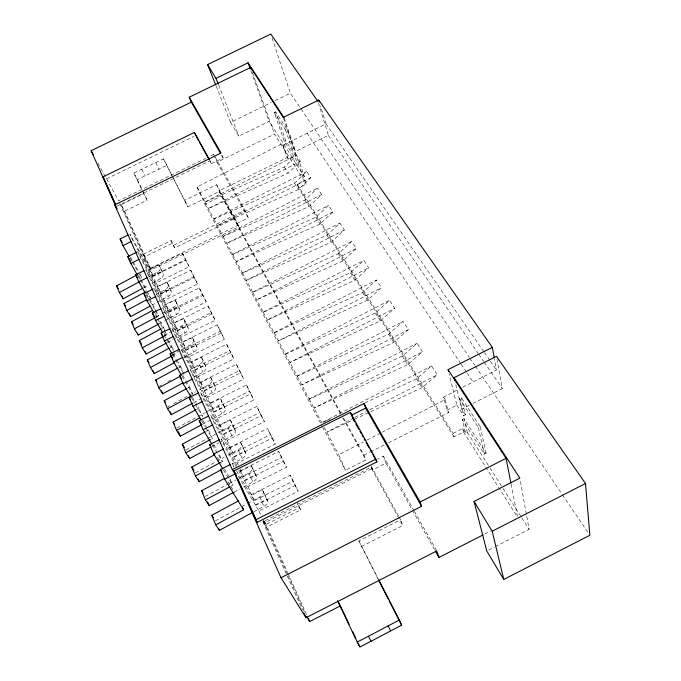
<?xml version="1.0" encoding="UTF-8"?>
<svg xmlns="http://www.w3.org/2000/svg" width="681" height="681" viewBox="0 0 681 681"><rect width="100%" height="100%" fill="white"/><g stroke="black" fill="none" stroke-linecap="round" stroke-linejoin="round"><path stroke-width="0.51" stroke-dasharray="3.4 2.55" d="M283.543 118.383L296.252 155.157L288.267 159.065L282.334 143.58L197.005 186.986L205.015 202.146L284.369 167.024L296.38 155.345L300.287 161.414L288.182 173.144L208.386 208.514L300.287 161.414M205.015 202.146L213.97 219.061L294.498 183.274L306.748 171.476L310.774 177.741L298.431 189.582L217.443 225.624L310.774 177.741M213.97 219.061L223.206 236.511L304.952 200.035L317.448 188.126L321.602 194.596L309.012 206.547L226.799 243.287L321.602 194.596M223.206 236.511L232.749 254.532L315.746 217.341L328.489 205.321L332.779 211.995L319.942 224.066L236.452 261.53L332.779 211.995M232.749 254.532L242.598 273.141L326.889 235.209L339.896 223.079L344.331 229.982L331.221 242.155L246.428 280.376L344.331 229.982M242.598 273.141L252.787 292.387L338.406 253.681L351.685 241.432L356.274 248.565L342.892 260.866L256.746 299.861L356.274 248.565M252.787 292.387L263.317 312.281L350.315 272.775L363.884 260.406L368.625 267.786L354.954 280.206L267.42 320.019L368.625 267.786M263.317 312.281L274.222 332.873L362.641 292.532L376.499 280.044L381.403 287.688L367.434 300.219L278.461 340.883L381.403 287.688M274.222 332.873L285.509 354.188L375.393 312.979L389.558 300.372L394.639 308.289L380.356 320.938L289.902 362.488L394.639 308.289M285.509 354.188L297.197 376.278L388.604 334.158L403.084 321.432L408.353 329.638L393.746 342.407L301.751 384.876L408.353 329.638M297.197 376.278L309.319 399.177L402.292 356.103L417.112 343.258L422.578 351.771L407.621 364.658L314.043 408.098L422.578 351.771M364.888 402.897L416.483 378.866L431.66 365.901L437.33 374.729L422.024 387.744L370.081 411.988M215.477 520.829L246.794 503.949M247.714 503.446L259.691 496.994A6.274 3.303 -25.4 0 0 263.343 491.469L262.389 489.801L251.161 495.462L250.94 494.968L290.183 475.202L298.15 491.231L258.967 511.005L236.554 473.159M253.749 511.848L263.947 506.349A6.316 3.286 -25.5 0 0 267.642 500.824L263.343 491.469M148.126 277.227L157.362 272.264A5.244 3.652 -23.7 0 0 160.069 266.884L159.056 265.011L149.479 269.301L182.406 253.119L189.156 266.722L156.281 282.904L132.855 240.751L129.909 234.145L153.029 275.677L185.709 259.606M143.606 287.782L148.254 285.288M151.974 283.287L160.333 278.784A5.269 3.643 -23.8 0 0 163.065 273.396L160.069 266.884M147.871 298.95L150.612 297.469M156.102 294.515L165.262 289.595A5.32 3.635 -23.9 0 0 168.028 284.19L167.015 282.334L157.302 286.692L190.714 270.238L197.567 284.037L164.198 300.483L140.78 258.508L137.741 251.698L160.844 293.034L194 276.699M151.752 305.233L156.349 302.756M157.277 302.262L168.318 296.32A5.354 3.635 -24 0 0 171.118 290.915L168.028 284.19M155.736 316.963L161.312 313.967M162.24 313.464L173.391 307.463A5.405 3.618 -24.1 0 0 176.234 302.041L175.23 300.193L165.364 304.62L199.278 287.884L206.224 301.87L172.353 318.606L148.96 276.844L145.819 269.804L168.897 310.928L202.555 294.311M155.643 317.423L158.409 315.941L156.868 312.443M158.792 323.952L164.402 320.938M165.33 320.436L176.549 314.401A5.431 3.609 -24.1 0 0 179.418 308.97L176.234 302.041M161.644 328.531L163.508 327.535L158.205 318.35M164.274 335.307L181.784 325.893A5.491 3.601 -24.2 0 0 184.696 320.445L183.691 318.614L173.672 323.109L208.105 306.084L215.153 320.274L180.771 337.299L157.413 295.775L154.17 288.506L177.205 329.383L211.374 312.477M163.866 336.261L166.675 334.754L165.492 332.047M167.432 342.517L172.991 339.53M173.919 339.027L185.045 333.043A5.525 3.592 -24.3 0 0 187.99 327.595L184.696 320.445M170.114 347.702L171.935 346.723L167.168 338.517M171.723 354.98L190.442 344.901A5.576 3.575 -24.4 0 0 193.43 339.444L192.434 337.623L182.253 342.185L217.222 324.863L224.372 339.266L189.454 356.589L166.138 315.346L162.793 307.838L185.768 348.417L220.465 331.213M172.463 355.652L175.213 354.171L173.621 351.447M183.683 357.729L193.804 352.281A5.61 3.567 -24.5 0 0 196.826 346.816L193.43 339.444M178.788 367.527L180.644 366.531L176.941 360.198M159.431 386.033L161.286 385.029M167.79 381.53L170.582 380.032M190.084 369.528L199.371 364.531A5.669 3.55 -24.6 0 0 202.453 359.049L201.448 357.244L191.293 362.292L191.106 361.892L226.628 344.254L233.889 358.861L198.418 376.508L175.17 335.588L171.706 327.816L194.613 368.063L229.855 350.553M193.498 377.18L202.844 372.149A5.703 3.541 -24.6 0 0 205.951 366.667L202.453 359.049M187.82 387.974L189.633 386.995L186.475 381.615M168.011 406.651L169.85 405.663M173.544 403.671L188.305 395.721M189.224 395.227L195.685 391.754M199.38 389.762L208.607 384.799A5.754 3.524 -24.7 0 0 211.765 379.308L210.769 377.512L200.444 382.654L180.925 348.485L184.517 356.529L207.679 397.074L213.187 409.315L249.569 391.166L253.877 400.036L217.248 418.33L194.187 378.21L190.476 369.877L213.187 409.315M193.625 402.675L212.191 392.673A5.797 3.507 -24.8 0 0 215.383 387.183L211.765 379.308M197.081 409.136L198.929 408.149L196.23 403.586M176.873 427.966L197.047 417.095M197.967 416.602L205.296 412.652M206.215 412.158L218.141 405.74A5.857 3.49 -24.9 0 0 221.393 400.241L220.406 398.462L209.91 403.697L209.714 403.271L246.394 384.978L249.569 391.166M202.461 424.323L221.844 413.886A5.891 3.473 -24.9 0 0 225.13 408.379L221.393 400.241M205.824 431.482L208.539 430.017L206.93 427.319M186.032 450.005L206.547 438.947M207.484 438.445L227.999 427.396A5.959 3.448 -25 0 0 231.344 421.88L230.365 420.134L219.691 425.463L219.495 425.021L256.78 406.387L264.381 421.675L227.139 440.318L204.206 400.666L200.359 392.035L222.942 430.996L259.929 412.499M211.629 446.702L218.976 442.744M219.895 442.25L231.838 435.814A5.993 3.431 -25.1 0 0 235.217 430.298L231.344 421.88M195.507 472.793L215.928 461.795M216.856 461.292L224.279 457.291M227.99 455.291L238.197 449.792A6.061 3.405 -25.1 0 0 241.636 444.276L240.665 442.548L229.82 447.987L210.608 415.001L214.6 423.948L238.256 465.004M220.508 462.467L222.364 461.463L218.49 452.661M231.889 464.05L242.164 458.509A6.095 3.388 -25.2 0 0 245.645 452.993L241.636 444.276M205.321 496.389L228.424 483.936M229.344 483.442L235.813 479.952M239.516 477.96L248.752 472.98A6.163 3.362 -25.3 0 0 252.302 467.455L251.34 465.761L240.299 471.303L239.244 469.498M230.97 486.2L232.8 485.221L229.191 477.006M234.255 492.031L239.84 489.026M243.56 487.017L252.864 482.003A6.206 3.337 -25.3 0 0 256.448 476.487L252.302 467.455M388.391 442.888L448.541 412.55L447.017 410.141L443.612 397.125L459.147 389.072M462.842 387.157L496.534 370.047L494.44 358.717M343.547 417.989L363.952 455.214L365.842 459.964L345.463 470.248L338.746 454.712L363.228 442.02M366.991 440.071L381.122 432.741M382.058 432.256L445.153 399.551L443.612 397.125M309.234 398.964L417.112 343.258M325.714 421.147L321.807 422.722L431.66 365.901M353.899 417.913L326.795 432.188L353.728 419.615M354.835 417.427L366.08 411.605M369.834 409.664L437.33 374.729M274.128 332.66L376.499 280.044M285.416 353.984L389.558 300.372M297.112 376.065L403.084 321.432M242.504 272.928L339.896 223.079M252.694 292.166L351.685 241.432M263.224 312.068L363.884 260.406M488.652 550.035L494.295 547.149M495.24 546.673L529.094 529.35L520.046 479.177M204.913 201.925L296.38 155.345M213.868 218.839L306.748 171.476M223.113 236.29L317.448 188.126M232.647 254.311L328.489 205.321M484.812 534.023L490.431 531.154M283.322 145.13L325.995 123.797L320.547 106.006M378.176 579.267L358.861 540.927L400.573 519.722L399.057 516.964M361.432 546.494L402.76 525.477L400.573 519.722M462.322 419.658L464.042 418.789L486.106 453.205L484.344 454.099L462.322 419.658L465.642 433.252L467.328 432.401L464.042 418.789M265.19 520.727L371.051 467.243L372.524 469.933L385.974 463.131L383.386 456.125L377.742 458.977M263.028 521.084L264.943 524.293L265.513 524.012L264.245 521.203L265.071 522.582L371.639 468.741L371.051 467.243M263.343 521.28L265.011 524.974L299.444 507.566L297.691 503.931M265.011 524.974L266.348 527.205L300.653 509.865L297.154 502.595M462.629 428.519L463.497 432.009L453.989 436.81L453.086 433.346L462.629 428.519L465.642 433.252M484.344 454.099L478.394 427.642L480.233 426.715L461.318 397.61L459.53 398.513L463.684 415.776L465.438 414.891L461.318 397.61M238.571 470.52L247.986 486.609L286.497 467.234L278.657 451.452L240.087 470.826L240.299 471.303M236.579 470.826L254.302 500.654L293.205 481.05M255.392 504.868L266.697 499.164L267.642 500.824M255.613 505.37L295.145 485.434L290.183 475.202M447.017 410.141L456.874 405.169L449.102 373.682M363.952 455.214L369.596 452.371M370.532 451.903L384.629 444.787M465.438 414.891L461.701 409.094L469.26 405.272M473.04 403.365L502.331 388.587L497.036 359.474M229.82 447.987L229.608 447.528L267.531 428.528L270.638 434.563L275.243 444.055L237.38 463.063M229.608 447.528L233.038 453.418L270.638 434.563M233.753 456.747L244.675 451.273L245.645 452.993M233.966 457.215L272.153 438.062L267.531 428.528M240.087 470.826L243.483 476.623L281.721 457.402M244.385 480.377L255.494 474.793L256.448 476.487M244.598 480.863L283.449 461.326L278.657 451.452M213.587 411.886L224.151 406.617L225.13 408.379M213.783 412.32L250.719 393.882L253.877 400.036M223.496 433.933L234.238 428.562L235.217 430.298M223.7 434.384L261.249 415.589L256.78 406.387M194.732 369.945L204.955 364.871L205.951 366.667M194.911 370.353L230.672 352.588L233.889 358.861M200.444 382.654L200.257 382.237L236.35 364.284L239.55 370.524L243.721 379.113L207.679 397.074M200.257 382.237L203.747 388.349L239.55 370.524M204.002 390.571L214.396 385.395L215.383 387.183M204.189 390.988L240.529 372.89L243.721 379.113M177.069 330.668L186.986 325.765L187.99 327.595M177.239 331.051L211.902 313.898L215.153 320.274M185.76 349.991L195.822 345.003L196.826 346.816M185.939 350.383L221.138 332.932L224.372 339.266M160.495 293.792L170.105 289.059L171.118 290.915M160.656 294.149L194.272 277.584L197.567 284.037M168.65 311.941L178.413 307.122L179.418 308.97M168.82 312.315L202.947 295.46L206.224 301.87M235.073 218.329L238.946 226.773L151.165 269.914L143.18 254.243L171.101 240.555L174.745 247.944L235.073 218.329L216.618 184.713L184.696 200.325L163.491 158.852L133.919 173.051L141.954 189.931M303.002 177.264L304.364 176.592L299.282 161.84L285.773 140.771L275.601 111.786L274.196 112.467L284.411 141.444L297.886 162.521L303.002 177.264L304.96 180.346L306.263 184.134L298.516 187.939L453.989 436.81M143.18 254.243L144.61 256.822L172.446 243.168M298.516 187.939L297.18 184.159L304.96 180.346M119.882 203.679L144.9 259.325L145.368 259.095M171.101 240.555L173.4 245.339L245.041 210.174L213.689 154.425L209.884 156.281M144.9 259.325L148.977 266.688L149.445 266.458M237.243 223.325L248.284 217.903L245.041 210.174M150.288 268.331L238.231 225.122M152.578 276.188L162.052 271.532L163.065 273.396M152.74 276.537L185.862 260.253L189.156 266.722M284.411 141.444L285.773 140.771M296.252 155.157L291.911 148.398L293.307 147.717L286.897 129.169L275.601 111.786M293.307 147.717L295.673 151.386L328.387 135.383L318.563 103.41M340.313 413.358L221.359 196.154L219.052 190.91L287.288 157.515L282.334 143.58M163.491 158.852L187.845 206.905L219.546 191.395L238.946 226.773M197.005 186.986L204.913 204.206L221.359 196.154M297.886 162.521L299.282 161.84M216.175 86.129L230.587 122.333L271.396 102.473M275.192 100.626L290.37 93.246L300.517 108.211M133.919 173.051L137.29 179.571L166.666 165.457M230.587 122.333L238.844 136.132L269.174 121.354L304.364 176.592M206.079 158.137L118.588 200.801L97.741 162.768M117.158 206.011L210.054 160.69L211.357 163.704L223.121 157.966L221.742 154.681M121.141 204.7L143.742 193.676L147.113 200.188L124.666 211.144L121.141 204.7L144.61 256.822M213.689 154.425L217.009 162.197L274.537 134.114L306.263 184.134M274.196 112.467L285.467 129.867L286.897 129.169M106.534 178.839L193.787 136.396M354.69 419.164L369.119 412.431M326.676 420.696L331.451 418.474M325.995 123.797L483.833 351.702M484.438 352.579L489.886 360.436M490.49 361.313L496.534 370.047M328.387 135.383L478.258 353.541M478.862 354.418L483.68 361.424M484.276 362.301L502.331 388.587M301.113 109.088L469.354 357.389M469.95 358.274L474.725 365.314M475.321 366.199L561.825 493.87M562.421 494.747L588.078 532.61M306.986 133.084L460.637 363.365M461.224 364.25L466.528 372.192M467.115 373.077L473.006 381.896M459.53 398.513L478.394 427.642M456.874 405.169L463.684 415.776M467.328 432.401L489.426 467.089M489.997 467.975L502.459 487.545M503.029 488.43L521.161 516.896M521.731 517.781L529.094 529.35M463.497 432.009L485.127 466.119M485.698 467.013L517.015 516.385M287.288 157.515L288.267 159.065M297.18 184.159L453.086 433.346M284.369 167.024L288.182 173.144M294.498 183.274L298.431 189.582M304.952 200.035L309.012 206.547M315.746 217.341L319.942 224.066M326.889 235.209L331.221 242.155M338.406 253.681L342.892 260.866M350.315 272.775L354.954 280.206M362.641 292.532L367.434 300.219M375.393 312.979L380.356 320.938M388.604 334.158L393.746 342.407M402.292 356.103L407.621 364.658M416.483 378.866L422.024 387.744M228.058 481.816L234.57 492.423M223.53 470.026L232.8 485.221M217.307 457.206L221.129 463.497M224.415 468.894L228.79 476.096M212.481 445.119L222.364 461.463M213.672 444.659L216.881 449.988M201.542 420.611L205.304 426.885M205.841 427.779L212.285 438.53L208.539 430.017M263.598 520.795L265.513 524.012M202.623 420.117L206.394 426.417M191.761 398.223L194.996 403.671M195.532 404.574L202.546 416.372L198.929 408.149M233.872 466.264L232.255 463.523L233.975 467.379M192.451 397.21L195.685 402.675M182.78 375.342L185.947 380.722M236.46 466.928L225.368 448.098L221.231 438.811L237.124 465.889M182.074 376.201L184.704 380.662M185.232 381.556L192.604 394.052M173.238 353.865L176.413 359.296M172.404 354.401L175.043 358.904M175.57 359.806L182.968 372.422M164.095 335.086L166.215 338.721M166.743 339.632L173.093 350.536M163.993 333.043L166.641 337.606M155.021 312.843L157.669 317.44M155.54 315.524L157.132 318.274M157.669 319.185L163.5 329.255M164.027 330.174L166.675 334.754M146.202 294.745L147.794 297.512M149.922 301.198L154.698 309.489M155.225 310.408L158.409 315.941M137.988 276.052L139.545 278.759M140.056 279.661L146.262 290.489M146.781 291.391L150.399 297.699L148.262 292.856M146.551 293.656L149.13 298.15M149.65 299.053L156.485 311.566M138.626 275.558L140.695 279.167M141.214 280.07L146.9 290.012M221.555 155.217L223.121 157.966M130.429 257.103L138.703 271.617M130.224 258.269L131.774 260.985M132.293 261.896L137.971 271.864M138.49 272.766L141.588 278.206M383.386 456.125L413.946 510.461M414.457 511.38L436.734 550.98M217.009 162.197L248.284 217.903M385.974 463.131L411.937 509.371M412.456 510.299L434.776 550.069M209.842 160.971L211.357 163.704M398.555 516.045L370.753 465.421L372.524 469.933M371.639 468.741L402.76 525.477M219.052 190.91L340.994 413.341M342.866 418.015L365.842 459.964M309.319 399.177L321.807 422.722M324.343 427.557L338.746 454.712M204.913 204.206L322.122 426.068M322.624 427.004L345.463 470.248M299.444 507.566L300.653 509.865M295.145 485.434L298.15 491.231M173.4 245.339L174.745 247.944M272.153 438.062L275.243 444.055M283.449 461.326L286.497 467.234M261.249 415.589L264.381 421.675M358.861 540.927L378.125 578.586M141.733 169.246L145.053 175.792M155.694 162.648L158.911 169.228M182.406 253.119L185.862 260.253M190.714 270.238L194.272 277.584M199.278 287.884L202.947 295.46M208.105 306.084L211.902 313.898M217.222 324.863L221.138 332.932M226.628 344.254L230.672 352.588M236.35 364.284L240.529 372.89M246.394 384.978L250.719 393.882M184.696 200.325L187.845 206.905M137.29 179.571L142.201 189.88M142.644 190.816L147.113 200.188M142.397 190.867L143.742 193.676M159.056 265.011L162.052 271.532M167.015 282.334L170.105 289.059M175.23 300.193L178.413 307.122M183.691 318.614L186.986 325.765M192.434 337.623L195.822 345.003M201.448 357.244L204.955 364.871M210.769 377.512L214.396 385.395M220.406 398.462L224.151 406.617M230.365 420.134L234.238 428.562M240.665 442.548L244.675 451.273M251.34 465.761L255.494 474.793M262.389 489.801L266.697 499.164M157.362 272.264L160.333 278.784M165.262 289.595L168.318 296.32M173.391 307.463L176.549 314.401M181.784 325.893L185.045 333.043M190.442 344.901L193.804 352.281M199.371 364.531L202.844 372.149M208.607 384.799L212.191 392.673M218.141 405.74L221.844 413.886M227.999 427.396L231.838 435.814M238.197 449.792L242.164 458.509M248.752 472.98L252.864 482.003M259.691 496.994L263.947 506.349M124.666 211.144L151.165 269.914M265.071 522.582L287.595 572.551M288.029 573.513L307.097 615.794M266.348 527.205L287.969 575.232M288.395 576.186L304.398 611.725M148.977 266.688L153.029 275.677M156.281 282.904L160.844 293.034M164.198 300.483L168.897 310.928M172.353 318.606L177.205 329.383M180.771 337.299L185.768 348.417M189.454 356.589L194.613 368.063M198.418 376.508L203.747 388.349M217.248 418.33L222.942 430.996M227.139 440.318L233.038 453.418M240.001 468.877L243.483 476.623M247.986 486.609L254.302 500.654M258.967 511.005L261.104 515.755M263.241 520.497L264.943 524.293M262.857 521.748L302.509 609.963M140.141 274.375L141.801 278.137M163.508 327.535L165.091 331.145M171.935 346.723L174.396 352.307M180.644 366.531L184.023 374.227M189.633 386.995L193.132 394.946M216.618 184.713L219.546 191.395M218.695 85.193L238.844 136.132M252.362 72.458L274.537 134.114M250.931 70.739L269.174 121.354M285.467 129.867L291.911 148.398M284.122 117.898L295.673 151.386M272.111 38.059L290.37 93.246M445.153 399.551L448.541 412.55M455.827 384.756L461.701 409.094M480.233 426.715L486.106 453.205M511.133 484.182L517.39 516.249"/><path stroke-width="1.02" d="M251.893 512.844L219.435 530.346L215.732 524.864L243.619 509.831L242.368 506.996M142.678 288.284L123.159 298.78L119.371 292.524L116.604 285.875L136.958 274.928M119.371 292.524L138.907 282.019M149.905 306.229L130.573 316.622L126.785 310.4L123.942 303.547L145.606 291.885M126.785 310.4L146.764 299.657M158.792 323.952L138.226 335.018L134.429 328.838L131.493 321.764L152.587 310.417M134.429 328.838L154.723 317.925M166.504 343.02L146.109 353.992L142.32 347.863L139.29 340.56L160.707 329.034M142.32 347.863L162.929 336.772M174.489 362.684L154.255 373.571L150.458 367.493L147.334 359.96L169.203 348.187M150.458 367.493L171.544 356.146M183.223 382.722L162.657 393.788L158.869 387.77L155.643 379.989L177.86 368.021M158.869 387.77L180.295 376.235M192.697 403.169L171.34 414.669L167.56 408.719L164.223 400.675L186.909 388.459M167.56 408.719L191.301 395.933M201.542 424.816L180.312 436.249L176.541 430.375L173.093 422.058L196.162 409.639M176.541 430.375L199.763 417.87M210.71 447.196L189.59 458.568L185.836 452.78L182.27 444.174L204.921 431.975M185.836 452.78L210.455 439.517M220.678 470.086L199.192 481.663L195.447 475.968L191.761 467.064L214.804 454.644M195.447 475.968L219.58 462.969M233.328 492.533L209.135 505.574L205.407 499.982L201.585 490.754L224.253 478.539M205.407 499.982L230.059 486.694M215.732 524.864L211.765 515.304L238.537 500.875M337.529 600.719L357.202 642.03L368.404 636.284L399.304 620.016L378.602 579.531M357.202 642.03L359.926 646.95L371.026 641.255L401.628 625.141L399.304 620.016M454.108 377.657L519.858 478.13L474.053 501.454L486.77 550.997L503.77 579.446L589.865 535.249L585.515 483.527L496.466 356.35L454.108 377.657L454.84 380.705M494.244 357.687L492.337 347.387L318.734 100.073L283.202 117.396L250.565 67.487L189.207 97.213L221.053 153.038L114.714 204.904L232.298 469.618L234.817 473.84L281.006 577.709L305.99 617.718L436.734 550.98L438.93 557.467L482.94 534.985M306.561 616.526L309.693 621.566L340.372 605.894L349.012 624.034M503.77 579.446L492.193 531.206L585.515 483.527M281.006 577.709L421.565 506.289L420.1 501.991L506.094 458.322L448.098 369.621L492.337 347.387M255.656 519.867L375.861 459.164L350.375 412.431L233.881 470.937L257.163 522.361L376.899 461.88L375.861 459.164M219.452 439.705L209.646 444.608L213.706 453.938L223.581 448.992M243.619 509.831L224.679 479.126L220.457 469.447L230.442 464.433M232.298 469.618L363.935 403.518L420.1 501.991M234.817 473.84L235.43 473.533L236.707 476.402M354.775 422.024L351.473 415.231L365.629 408.115L363.935 403.518M224.679 479.126L235.643 473.618M211.927 444.208L203.142 429.668L199.227 420.679L208.709 415.946M203.142 429.668L212.838 424.825M188.646 370.787L179.486 375.342L183.129 383.709L192.348 379.121M201.006 419.717L192.953 406.276L189.182 397.602L198.494 392.963M192.953 406.276L202.334 401.603M169.935 328.693L161.082 333.069L164.479 340.875L173.391 336.465M181.546 375.308L173.646 361.917L170.122 353.839L179.129 349.379M173.646 361.917L182.704 357.423M153.234 288.965L143.878 293.571L147.062 300.874L155.532 296.703M162.504 332.354L155.626 320.538L152.34 312.988L160.886 308.774M155.626 320.538L164.385 316.214M136.838 252.14L127.773 256.584L130.752 263.428L138.958 259.401M145.147 292.907L138.779 281.849L135.698 274.775L143.98 270.706M138.779 281.849L147.105 277.746M129.186 256.456L122.989 245.586L120.103 238.954L128.13 235.022M122.989 245.586L131.067 241.627M116.885 208.633L91.135 150.714L191.318 102.141L220.516 153.387M115.361 204.564L103.044 176.864L194.366 132.454L209.544 159.78M215.783 85.151L207.603 64.593L270.783 34.05L317.95 101.409M207.603 64.593L215.979 78.341L248.071 62.797L284.122 117.898M211.765 515.304L213.357 517.671M201.585 490.754L203.185 493.172M191.761 467.064L193.898 470.341M182.27 444.174L184.415 447.502M173.093 422.058L174.711 424.595M164.223 400.675L165.304 402.386M155.643 379.989L156.724 381.709M147.334 359.96L148.96 362.573M139.29 340.56L141.461 344.075M220.457 469.447L222.091 472.095M131.493 321.764L133.118 324.42M474.053 501.454L492.193 531.206M213.706 453.938L222.985 469.132M123.942 303.547L125.559 306.22M209.646 444.608L210.744 446.413M199.227 420.679L201.372 424.237M116.604 285.875L118.23 288.557M233.881 470.937L235.43 473.533M189.182 397.602L190.254 399.406M183.129 383.709L191.216 397.321M179.486 375.342L181.648 378.985M170.122 353.839L172.761 358.317M161.082 333.069L163.193 336.686M164.479 340.875L171.876 353.499M152.34 312.988L154.987 317.55M143.878 293.571L146.006 297.239M147.062 300.874L153.957 312.775M130.752 263.428L137.477 275.15M135.698 274.775L137.247 277.473M127.773 256.584L130.36 261.095M365.629 408.115L421.565 506.289M120.103 238.954L122.163 242.581M435.295 550.989L438.93 557.467M198.214 140.022L194.366 132.454M199.227 141.844L208.326 158.239M355.805 423.88L358.887 429.439M359.917 431.294L360.947 433.15M361.977 434.997L363.007 436.853M364.037 438.709L365.067 440.564M366.097 442.42L369.179 447.979M370.209 449.835L371.758 452.61M372.788 454.465L376.899 461.88M114.714 204.904L116.885 208.812M103.044 176.864L115.259 203.628M91.135 150.714L93.672 155.345M338.006 601.578L340.372 605.894M368.404 636.284L371.026 641.255M379.138 581.14L388.23 598.922M389.183 600.795L401.628 625.141M388.136 625.745L390.562 630.819M352.656 631.67L355.84 638.361M358.112 643.128L359.926 646.95M308.391 618.68L309.693 621.566M303.811 612.866L305.99 617.718M237.558 478.317L250.344 507.039M251.195 508.954L257.163 522.361M189.207 97.213L191.318 102.141M121.976 295.937L123.159 298.78M129.356 313.694L130.573 316.622M137.494 333.256L138.226 335.018M144.976 351.268L146.109 353.992M153.08 370.753L154.255 373.571M161.448 390.877L162.657 393.788M170.233 411.996L171.34 414.669M178.396 431.652L180.312 436.249M188.407 455.717L189.59 458.568M198.086 479.007L199.192 481.663M207.611 501.897L209.135 505.574M218.644 528.439L219.435 530.346M215.979 78.341L218.303 84.214M352.647 417.376L353.745 420.168M350.375 412.431L351.473 415.231M250.565 67.487L251.289 69.471M248.071 62.797L250.216 68.755M318.734 100.073L319.338 102.056M448.098 369.621L448.6 371.647M506.094 458.322L510.929 483.144"/></g></svg>
